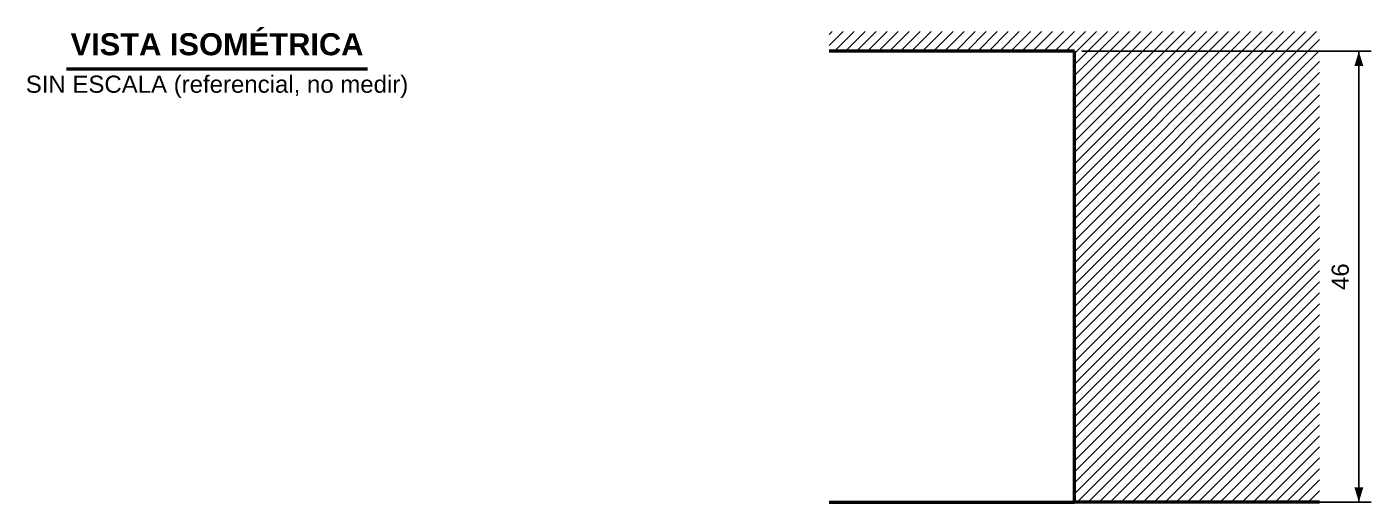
# Model space of a CAD drawing. Header units: millimetres. Extents: x 0 to 841, y 0 to 594.
# Drawn here: x 284.2 to 558.3, y 287.3 to 384.3 of the extents above; entities that cross this region are included whole.
import ezdxf
from ezdxf.enums import TextEntityAlignment as Align

# ---------------------------------------------------------------- set-up
doc = ezdxf.new("R2010")
doc.units = ezdxf.units.MM
for name, color, linetype, lineweight in [('ACH', 7, 'CONTINUOUS', 13), ('COTA', 7, 'CONTINUOUS', 25), ('TXT', 7, 'CONTINUOUS', 25), ('VIS', 7, 'CONTINUOUS', 50)]:
    doc.layers.add(name, color=color, linetype=linetype, lineweight=lineweight)
doc.styles.add('STD', font='LiberationSans-Regular.ttf')
doc.styles.add('STDB', font='LiberationSans-Bold.ttf')

msp = doc.modelspace()

# ---------------------------------------------------------------- hatches: boundary and pattern name
at = {"layer": 'ACH'}
h = msp.add_hatch(dxfattribs=at)
h.set_pattern_fill('ANSI31', scale=0.5)
h.paths.add_polyline_path([(497.81, 287.31), (497.81, 379.31), (447.81, 379.31), (447.81, 383.31), (547.81, 383.31), (547.81, 287.31)])

# ---------------------------------------------------------------- linework, layer by layer
at = {"layer": 'COTA'}
for p, q in [((499.31, 379.31), (558.31, 379.31)), ((555.81, 287.31), (555.81, 379.31)), ((499.31, 287.31), (558.31, 287.31))]:
    msp.add_line(p, q, dxfattribs=at)
for points in [[(555.81, 379.31), (554.91, 376.31), (556.71, 376.31)], [(555.81, 287.31), (556.71, 290.31), (554.91, 290.31)]]:
    msp.add_solid(points, dxfattribs=at)
at = {"layer": 'VIS'}
msp.add_line((292.29, 375.74), (353.71, 375.74), dxfattribs=at)
for points in [[(497.81, 379.31), (447.81, 379.31)], [(497.81, 287.31), (497.81, 379.31)], [(447.81, 287.31), (448.53, 287.31), (449.73, 287.31), (450.94, 287.31), (452.14, 287.31), (453.34, 287.31), (454.54, 287.31), (455.74, 287.31), (456.94, 287.31), (458.15, 287.31), (459.35, 287.31), (460.55, 287.31), (461.75, 287.31), (462.95, 287.31), (464.16, 287.31), (465.36, 287.31), (466.56, 287.31), (467.76, 287.31), (468.96, 287.31), (470.17, 287.31), (471.37, 287.31), (472.57, 287.31), (473.77, 287.31), (474.97, 287.31), (476.17, 287.31), (477.38, 287.31), (478.58, 287.31), (479.78, 287.31), (480.98, 287.31), (482.18, 287.31), (483.39, 287.31), (484.59, 287.31), (485.79, 287.31), (486.99, 287.31), (488.19, 287.31), (489.4, 287.31), (490.6, 287.31), (491.8, 287.31), (493, 287.31), (494.2, 287.31), (495.4, 287.31), (496.61, 287.31), (497.81, 287.31)], [(547.81, 287.31), (497.81, 287.31)]]:
    msp.add_lwpolyline(points, dxfattribs=at)

# ---------------------------------------------------------------- texts
at = {"layer": 'TXT', "style": 'STDB'}
msp.add_text('VISTA ISOMÉTRICA', height=4.5, dxfattribs=at).set_placement((323, 377.14), align=Align.BOTTOM_CENTER)
at = {"layer": 'TXT', "style": 'STD'}
msp.add_text('SIN ESCALA (referencial, no medir)', height=3.5, dxfattribs=at).set_placement((323, 374.34), align=Align.TOP_CENTER)
msp.add_text('46', height=3.5, rotation=90, dxfattribs=at).set_placement((554.81, 333.31), align=Align.BOTTOM_CENTER)

doc.saveas('drawing.dxf')
